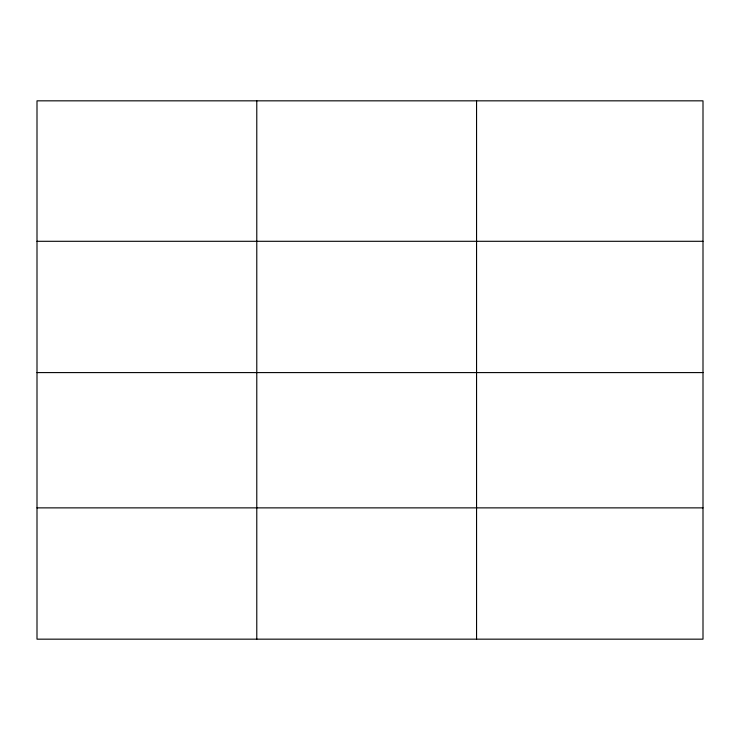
<?xml version="1.0" encoding="UTF-8"?>
<svg xmlns="http://www.w3.org/2000/svg" width="740" height="740" viewBox="0 0 740 740"><rect width="100%" height="100%" fill="white"/><g stroke="black" fill="none" stroke-linecap="round" stroke-linejoin="round"><path stroke-width="1.11" d="M703 372.59L703 100.834L37 100.834L37 639.166L703 639.166L703 372.59L37 372.59M37 241.296L703 241.296M37 507.871L703 507.871M476.56 100.834L476.56 639.166M256.78 100.834L256.78 639.166"/></g></svg>
